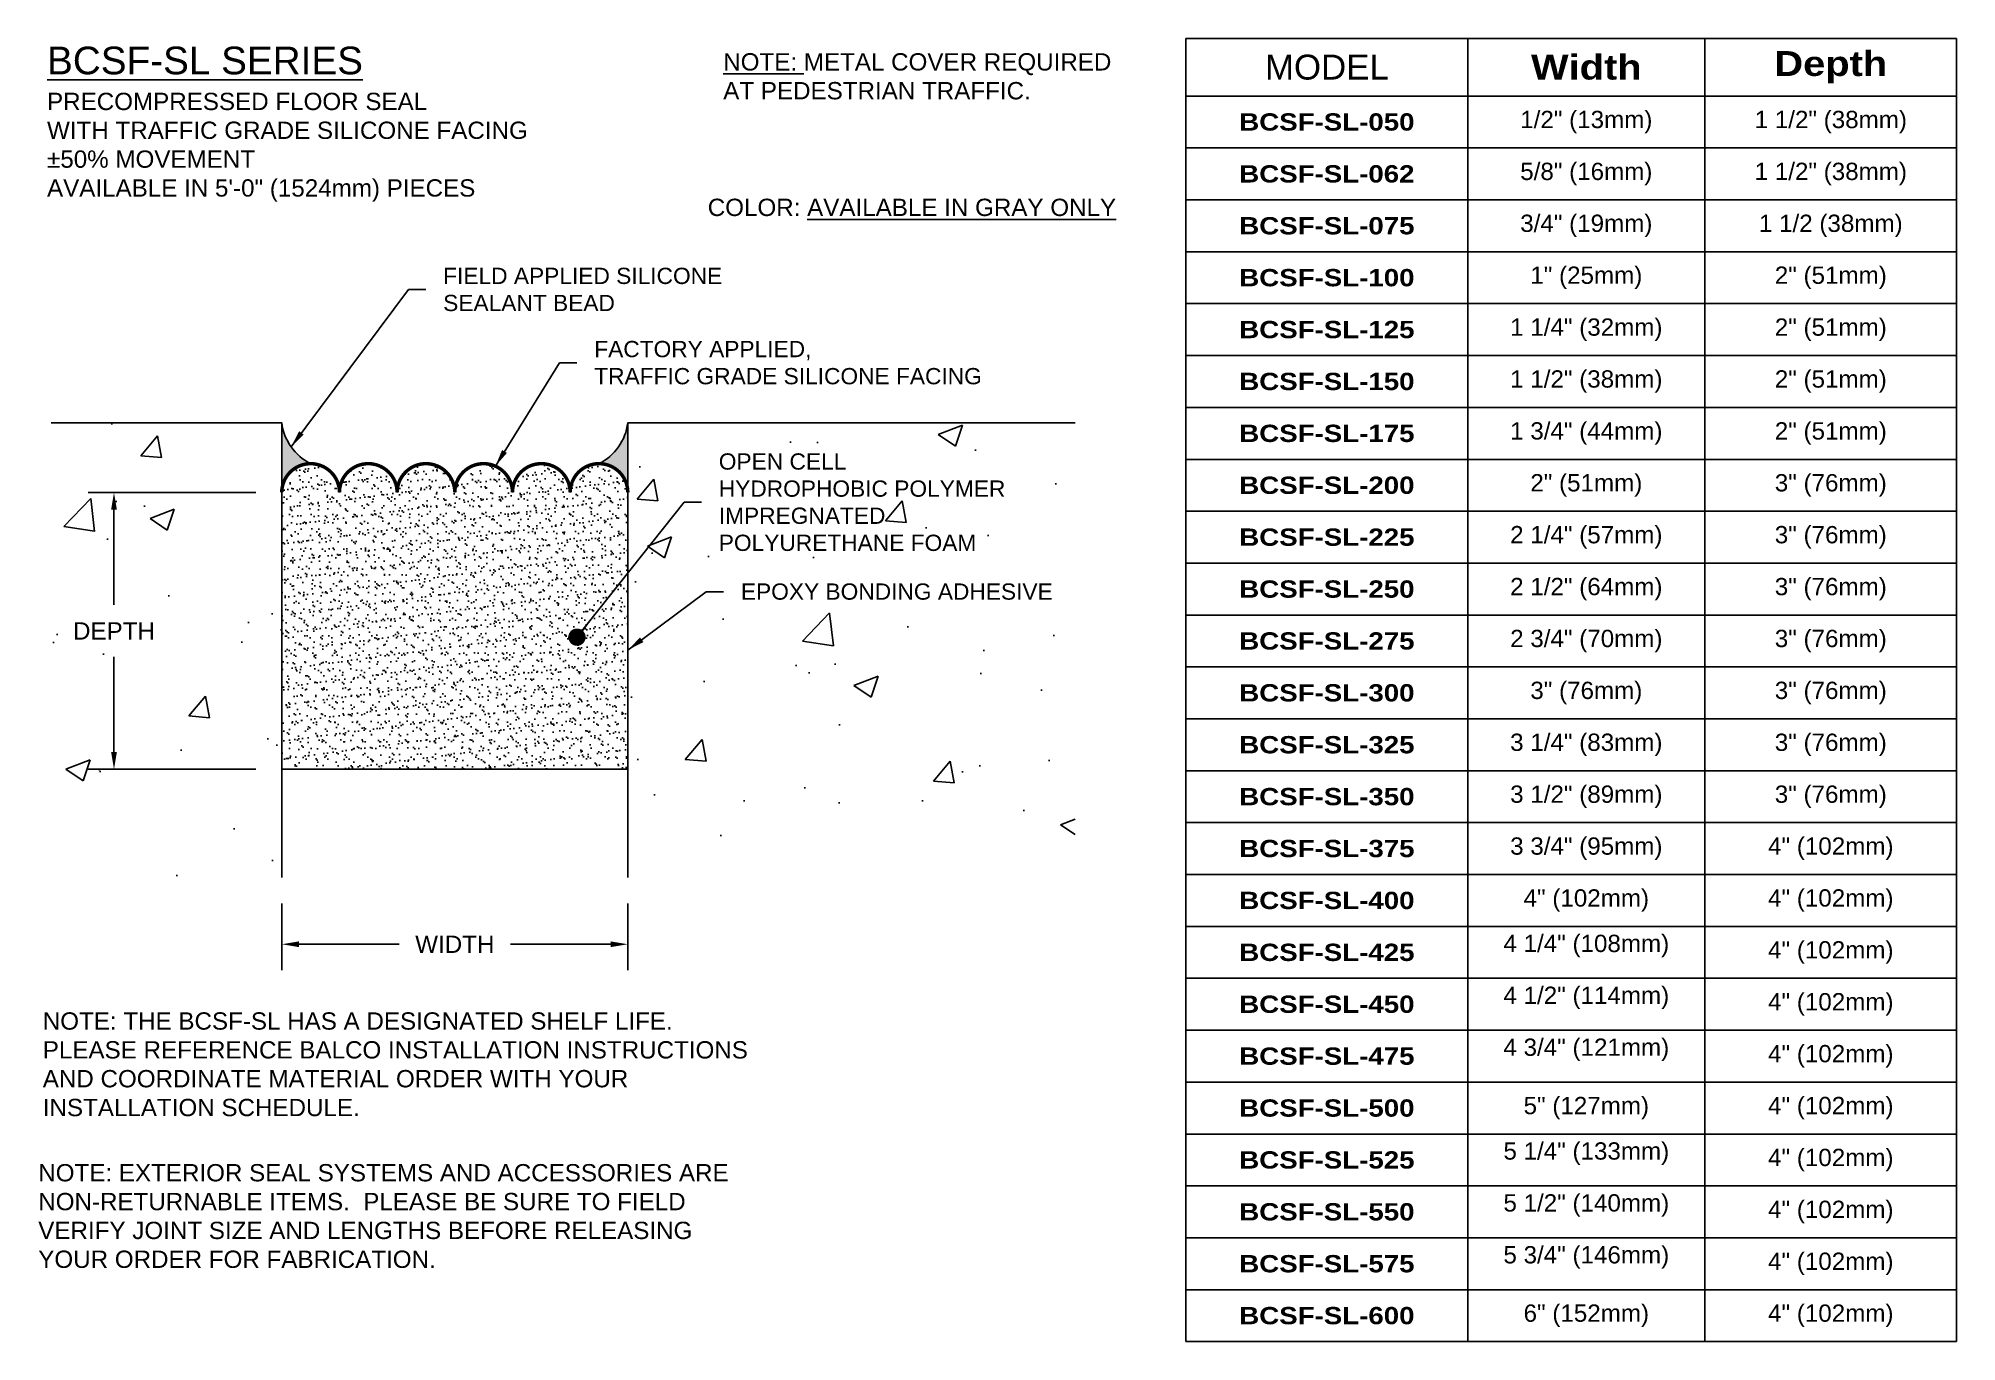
# Model space of a CAD drawing. Header units: inches. Extents: x 5.5 to 19.4, y -5.7 to 3.7.
import ezdxf

# ---------------------------------------------------------------- set-up
doc = ezdxf.new("R2010")
doc.units = ezdxf.units.IN
doc.header["$MEASUREMENT"] = 0
for name, color, linetype in [('Conditions', 1, 'Continuous'), ('Dimensions', 3, 'Continuous'), ('Fillers', 2, 'Continuous'), ('SEAL', 5, 'Continuous'), ('TABLE', 1, 'Continuous'), ('TEXT', 2, 'Continuous')]:
    doc.layers.add(name, color=color, linetype=linetype)
doc.styles.add('ARIAL', font='arial.ttf')
doc.styles.add('ARIAL BOLD', font='')
doc.styles.add('ARIALBOLD', font='')
doc.styles.get("Standard").update_dxf_attribs({"font": 'arial.ttf'})
doc.styles.get('ARIAL BOLD').set_extended_font_data('Arial Black')
doc.styles.get('ARIALBOLD').set_extended_font_data('Arial Black')
doc.dimstyles.new('Arial', dxfattribs={"dimtxt": 0.125, "dimasz": 0.125, "dimexe": 0.1875, "dimexo": 0.1875, "dimgap": 0.125, "dimtad": 0, "dimtih": 1, "dimtoh": 1, "dimdec": 4, "dimzin": 3, "dimdsep": 46, "dimlunit": 4, "dimtxsty": 'ARIAL', "dimcen": 0.125, "dimadec": 0, "dimazin": 0, "dimtfac": 1, "dimtdec": 4, "dimtofl": 0, "dimtmove": 0, "dimatfit": 3, "dimfxl": 0, "dimfrac": 2, "dimtolj": 1, "dimtzin": 0, "dimarcsym": 0})
pattern_1 = [(50, (3.363, -2.7584), (1.79315, -0.15688), [0.1875, -2.0625]), (355, (3.363, -2.7584), (-0.34688, 1.88048), [0.15, -1.65]), (100.451, (3.5124, -2.7715), (1.44627, 1.7236), [0.15935, -1.75286]), (46.184, (3.363, -2.2584), (2.6681, -0.4138), [0.28125, -3.09375]), (96.636, (3.5853, -2.293), (2.33666, 2.4353), [0.239, -2.6293]), (351.184, (3.363, -2.2584), (2.33665, 2.4353), [0.225, -2.475]), (21, (3.613, -2.3834), (1.49227, -1.00655), [0.1875, -2.0625]), (326, (3.613, -2.3834), (0.6083, 1.81288), [0.15, -1.65]), (71.451, (3.7373, -2.4673), (2.10056, 0.80633), [0.15935, -1.75286]), (37.5, (3.36293, -2.7584), (0.0304, 0.832235), [0, -1.63, 0, -1.675, 0, -1.65625]), (7.5, (3.3629, -2.7584), (0.65767, 0.98603), [0, -0.955, 0, -1.5925, 0, -0.63125]), (327.5, (2.80543, -2.7584), (1.334556, -0.056387), [0, -0.625, 0, -1.95, 0, -2.5875]), (317.5, (2.5554, -2.7584), (1.45797, 0.25026), [0, -0.8125, 0, -1.295, 0, -1.8375])]

# ---------------------------------------------------------------- blocks, each defined once
blk = doc.blocks.new('*D7')
at = {"layer": 'Defpoints', "color": 0}
for p in [(7.275, -2.358), (9.775, -2.358), (9.775, -2.84)]:
    blk.add_point(p, dxfattribs=at)
at = {"layer": 'Dimensions', "color": 0, "lineweight": -2}
for p, q in [((7.275, -2.545), (7.275, -3.028)), ((9.775, -2.545), (9.775, -3.028)), ((7.4, -2.84), (8.122, -2.84)), ((9.65, -2.84), (8.928, -2.84))]:
    blk.add_line(p, q, dxfattribs=at)
at = {"layer": 'Dimensions', "color": 0}
for points in [[(7.4, -2.819), (7.4, -2.861), (7.275, -2.84)], [(9.65, -2.819), (9.65, -2.861), (9.775, -2.84)]]:
    blk.add_solid(points, dxfattribs=at)
at = {"layer": 'Dimensions', "color": 0, "insert": (8.525, -2.84), "char_height": 0.125, "attachment_point": 5, "style": 'ARIAL'}
blk.add_mtext('\\A1;WIDTH', dxfattribs=at)
blk = doc.blocks.new('*T8')
at = {"layer": 'TABLE', "color": 0, "linetype": 'ByBlock', "lineweight": -2}
for p, q in [((0, 0), (5.567, 0)), ((0, 0), (0, -9.417)), ((2.036, 0), (2.036, -9.417)), ((3.748, 0), (3.748, -9.417)), ((5.567, 0), (5.567, -9.417)), ((0, -0.417), (5.567, -0.417)), ((0, -0.792), (5.567, -0.792)), ((0, -1.167), (5.567, -1.167)), ((0, -1.542), (5.567, -1.542)), ((0, -1.917), (5.567, -1.917)), ((0, -2.292), (5.567, -2.292)), ((0, -2.667), (5.567, -2.667)), ((0, -3.042), (5.567, -3.042)), ((0, -3.417), (5.567, -3.417)), ((0, -3.792), (5.567, -3.792)), ((0, -4.167), (5.567, -4.167)), ((0, -4.542), (5.567, -4.542)), ((0, -4.917), (5.567, -4.917)), ((0, -5.292), (5.567, -5.292)), ((0, -5.667), (5.567, -5.667)), ((0, -6.042), (5.567, -6.042)), ((0, -6.417), (5.567, -6.417)), ((0, -6.792), (5.567, -6.792)), ((0, -7.167), (5.567, -7.167)), ((0, -7.542), (5.567, -7.542)), ((0, -7.917), (5.567, -7.917)), ((0, -8.292), (5.567, -8.292)), ((0, -8.667), (5.567, -8.667)), ((0, -9.042), (5.567, -9.042)), ((0, -9.417), (5.567, -9.417))]:
    blk.add_line(p, q, dxfattribs=at)
at = {"layer": 'TABLE', "color": 2}
for s, insert, char_height, width, attachment_point, style in [('MODEL', (1.018, -0.209), 0.18, 1.9155, 5, 'ARIAL'), ('Width ', (2.892, -0.209), 0.18, 1.59261, 5, 'ARIALBOLD'), ('Depth', (4.658, -0.209), 0.18, 1.69891, 5, 'ARIALBOLD'), ('BCSF-SL-050', (1.018, -0.605), 0.125, 1.9155, 5, 'ARIALBOLD'), ('1/2" (13mm)', (2.892, -0.605), 0.125, 1.59261, 5, 'ARIAL'), ('1 1/2" (38mm)', (4.658, -0.605), 0.125, 1.69891, 5, 'ARIAL'), ('BCSF-SL-062', (1.018, -0.98), 0.125, 1.9155, 5, 'ARIALBOLD'), ('5/8" (16mm)', (2.892, -0.98), 0.125, 1.59261, 5, 'ARIAL'), ('1 1/2" (38mm)', (4.658, -0.98), 0.125, 1.69891, 5, 'ARIAL'), ('BCSF-SL-075', (1.018, -1.355), 0.125, 1.9155, 5, 'ARIALBOLD'), ('3/4" (19mm)', (2.892, -1.355), 0.125, 1.59261, 5, 'ARIAL'), ('1 1/2 (38mm)', (4.658, -1.355), 0.125, 1.69891, 5, 'ARIAL'), ('1" (25mm)', (2.892, -1.73), 0.125, 1.59261, 5, 'ARIAL'), ('2" (51mm)', (4.658, -1.73), 0.125, 1.69891, 5, 'ARIAL'), ('BCSF-SL-100', (1.018, -1.73), 0.125, 1.9155, 5, 'ARIAL BOLD'), ('BCSF-SL-125', (1.018, -2.105), 0.125, 1.9155, 5, 'ARIAL BOLD'), ('1 1/4" (32mm)', (2.892, -2.105), 0.125, 1.59261, 5, 'ARIAL'), ('2" (51mm)', (4.658, -2.105), 0.125, 1.69891, 5, 'ARIAL'), ('BCSF-SL-150', (1.018, -2.48), 0.125, 1.9155, 5, 'ARIAL BOLD'), ('1 1/2" (38mm)', (2.892, -2.48), 0.125, 1.59261, 5, 'ARIAL'), ('2" (51mm)', (4.658, -2.48), 0.125, 1.69891, 5, 'ARIAL'), ('1 3/4" (44mm)', (2.892, -2.855), 0.125, 1.59261, 5, 'ARIAL'), ('2" (51mm)', (4.658, -2.855), 0.125, 1.69891, 5, 'ARIAL'), ('BCSF-SL-175', (1.018, -2.855), 0.125, 1.9155, 5, 'ARIAL BOLD'), ('BCSF-SL-200', (1.018, -3.23), 0.125, 1.9155, 5, 'ARIAL BOLD'), ('2" (51mm)', (2.892, -3.23), 0.125, 1.59261, 5, 'ARIAL'), ('3" (76mm)', (4.658, -3.23), 0.125, 1.69891, 5, 'ARIAL'), ('BCSF-SL-225', (1.018, -3.605), 0.125, 1.9155, 5, 'ARIAL BOLD'), ('2 1/4" (57mm)', (2.892, -3.605), 0.125, 1.59261, 5, 'ARIAL'), ('3" (76mm)', (4.658, -3.605), 0.125, 1.69891, 5, 'ARIAL'), ('BCSF-SL-250', (1.018, -3.98), 0.125, 1.9155, 5, 'ARIAL BOLD'), ('2 1/2" (64mm)', (2.892, -3.98), 0.125, 1.59261, 5, 'ARIAL'), ('3" (76mm)', (4.658, -3.98), 0.125, 1.69891, 5, 'ARIAL'), ('BCSF-SL-275', (1.018, -4.355), 0.125, 1.9155, 5, 'ARIAL BOLD'), ('2 3/4" (70mm)', (2.892, -4.355), 0.125, 1.59261, 5, 'ARIAL'), ('3" (76mm)', (4.658, -4.355), 0.125, 1.69891, 5, 'ARIAL'), ('BCSF-SL-300', (1.018, -4.73), 0.125, 1.9155, 5, 'ARIAL BOLD'), ('3" (76mm)', (2.892, -4.73), 0.125, 1.59261, 5, 'ARIAL'), ('3" (76mm)', (4.658, -4.73), 0.125, 1.69891, 5, 'ARIAL'), ('BCSF-SL-325', (1.018, -5.105), 0.125, 1.9155, 5, 'ARIAL BOLD'), ('3 1/4" (83mm)', (2.892, -5.105), 0.125, 1.59261, 5, 'ARIAL'), ('3" (76mm)', (4.658, -5.105), 0.125, 1.69891, 5, 'ARIAL'), ('3 1/2" (89mm)', (2.892, -5.48), 0.125, 1.59261, 5, 'ARIAL'), ('3" (76mm)', (4.658, -5.48), 0.125, 1.69891, 5, 'ARIAL'), ('BCSF-SL-350', (1.018, -5.48), 0.125, 1.9155, 5, 'ARIAL BOLD'), ('BCSF-SL-375', (1.018, -5.855), 0.125, 1.9155, 5, 'ARIAL BOLD'), ('3 3/4" (95mm)', (2.892, -5.855), 0.125, 1.59261, 5, 'ARIAL'), ('4" (102mm)', (4.658, -5.855), 0.125, 1.69891, 5, 'ARIAL'), ('BCSF-SL-400', (1.018, -6.23), 0.125, 1.9155, 5, 'ARIAL BOLD'), ('4" (102mm)', (2.892, -6.23), 0.125, 1.59261, 5, 'ARIAL'), ('4" (102mm)', (4.658, -6.23), 0.125, 1.69891, 5, 'ARIAL'), ('4 1/4" (108mm)', (2.892, -6.477), 0.125, 1.59261, 2, 'ARIAL'), ('BCSF-SL-425', (1.018, -6.605), 0.125, 1.9155, 5, 'ARIAL BOLD'), ('4" (102mm)', (4.658, -6.605), 0.125, 1.69891, 5, 'ARIAL'), ('BCSF-SL-450', (1.018, -6.98), 0.125, 1.9155, 5, 'ARIAL BOLD'), ('4 1/2" (114mm)', (2.892, -6.852), 0.125, 1.59261, 2, 'ARIAL'), ('4" (102mm)', (4.658, -6.98), 0.125, 1.69891, 5, 'ARIAL'), ('BCSF-SL-475', (1.018, -7.355), 0.125, 1.9155, 5, 'ARIAL BOLD'), ('4 3/4" (121mm)', (2.892, -7.227), 0.125, 1.59261, 2, 'ARIAL'), ('4" (102mm)', (4.658, -7.355), 0.125, 1.69891, 5, 'ARIAL'), ('BCSF-SL-500', (1.018, -7.73), 0.125, 1.9155, 5, 'ARIAL BOLD'), ('5" (127mm)', (2.892, -7.73), 0.125, 1.59261, 5, 'ARIAL'), ('4" (102mm)', (4.658, -7.73), 0.125, 1.69891, 5, 'ARIAL'), ('5 1/4" (133mm)', (2.892, -7.977), 0.125, 1.59261, 2, 'ARIAL'), ('4" (102mm)', (4.658, -8.105), 0.125, 1.69891, 5, 'ARIAL'), ('BCSF-SL-525', (1.018, -8.105), 0.125, 1.9155, 5, 'ARIAL BOLD'), ('BCSF-SL-550', (1.018, -8.48), 0.125, 1.9155, 5, 'ARIAL BOLD'), ('5 1/2" (140mm)', (2.892, -8.352), 0.125, 1.59261, 2, 'ARIAL'), ('4" (102mm)', (4.658, -8.48), 0.125, 1.69891, 5, 'ARIAL'), ('5 3/4" (146mm)', (2.892, -8.727), 0.125, 1.59261, 2, 'ARIAL'), ('BCSF-SL-575', (1.018, -8.855), 0.125, 1.9155, 5, 'ARIAL BOLD'), ('4" (102mm)', (4.658, -8.855), 0.125, 1.69891, 5, 'ARIAL'), ('6" (152mm)', (2.892, -9.23), 0.125, 1.59261, 5, 'ARIAL'), ('4" (102mm)', (4.658, -9.23), 0.125, 1.69891, 5, 'ARIAL'), ('BCSF-SL-600', (1.018, -9.23), 0.125, 1.9155, 5, 'ARIAL BOLD')]:
    blk.add_mtext(s, dxfattribs=dict(at, insert=insert, char_height=char_height, width=width, attachment_point=attachment_point, style=style))
blk = doc.blocks.new('*D9')
at = {"layer": 'Defpoints', "color": 0}
for p in [(7.275, 0.424), (6.063, -1.576), (7.275, -1.576)]:
    blk.add_point(p, dxfattribs=at)
at = {"layer": 'Dimensions', "color": 0, "lineweight": -2}
for p, q in [((7.087, 0.424), (5.876, 0.424)), ((6.063, 0.299), (6.063, -0.388)), ((6.063, -1.451), (6.063, -0.763)), ((7.087, -1.576), (5.876, -1.576))]:
    blk.add_line(p, q, dxfattribs=at)
at = {"layer": 'Dimensions', "color": 0}
for points in [[(6.042, 0.299), (6.084, 0.299), (6.063, 0.424)], [(6.042, -1.451), (6.084, -1.451), (6.063, -1.576)]]:
    blk.add_solid(points, dxfattribs=at)
at = {"layer": 'Dimensions', "color": 0, "insert": (6.063, -0.576), "char_height": 0.125, "attachment_point": 5, "style": 'ARIAL'}
blk.add_mtext('\\A1;DEPTH', dxfattribs=at)

msp = doc.modelspace()

# ---------------------------------------------------------------- hatches: boundary and pattern name
at = {"layer": 'Conditions'}
h = msp.add_hatch(dxfattribs=at)
h.set_pattern_fill('AR-CONC', color=256, scale=0.25, style=0)
h.set_pattern_definition(pattern_1)
h.paths.add_polyline_path([(7.27474, 0.92845), (5.61031, 0.92845), (5.61031, -2.35758), (7.27474, -2.35758)])
h = msp.add_hatch(dxfattribs=at)
h.set_pattern_fill('AR-CONC', color=256, scale=0.25, style=0)
h.set_pattern_definition(pattern_1)
h.paths.add_polyline_path([(13.00636, 0.92845), (9.77474, 0.92845), (9.77474, 0.42519, -0.00219089), (9.77474, 0.42336), (9.77474, -2.35758), (13.00636, -2.35758)])
h.paths.add_polyline_path([(10.40222, 0.5427), (12.41367, 0.5427), (12.41367, 0.16452), (10.40222, 0.16452)], flags=24)
at = {"layer": 'Fillers'}
h = msp.add_hatch(color=256, dxfattribs=at)
h.paths.add_polyline_path([(9.77474, 0.92845, -0.24831318), (9.56641, 0.63261, -0.41293075), (9.77474, 0.42519)])
h.paths.add_polyline_path([(7.27474, 0.92845), (7.27474, 0.42427, -0.41421075), (7.48307, 0.63261, -0.24831318)])
at = {"layer": 'SEAL'}
h = msp.add_hatch(dxfattribs=at)
h.set_pattern_fill('AR-SAND', color=256, scale=0.05, style=0)
h.paths.add_polyline_path([(9.77474, 0.42519, 0.99781151), (9.35807, 0.42427, 0.9999976), (8.94141, 0.42427, 1.00109605), (8.52474, 0.42382, 1.00109605), (8.10807, 0.42427, 1), (7.69141, 0.42427, 1), (7.27474, 0.42427), (7.27474, -1.57573), (9.77474, -1.57573)])

# ---------------------------------------------------------------- linework, layer by layer
at = {"layer": 'Conditions'}
for points in [[(7.27474, -2.35758), (7.27474, 0.92845), (5.61031, 0.92845)], [(9.77474, -2.35758), (9.77474, 0.92845), (13.00636, 0.92845)]]:
    msp.add_lwpolyline(points, dxfattribs=at)
at = {"layer": 'Fillers'}
for centre, start, end in [((7.65839, 0.97734), 187.262386, 243.043366), ((9.39108, 0.97734), 296.956634, 352.737614)]:
    msp.add_arc(centre, 0.38676, start, end, dxfattribs=at)
at = {"layer": 'SEAL'}
for p, q in [((7.27474, 0.42427), (7.27474, -1.57573)), ((9.77474, -1.57573), (9.77474, 0.42427)), ((7.27474, -1.57573), (9.77474, -1.57573))]:
    msp.add_line(p, q, dxfattribs=at)
at = {"layer": 'SEAL', "const_width": 0.025}
for points in [[(7.69141, 0.42427, 1), (7.27474, 0.42427)], [(8.10807, 0.42427, 1), (7.69141, 0.42427)], [(8.52474, 0.42427, 1), (8.10807, 0.42427)], [(8.94141, 0.42427, 1), (8.52474, 0.42427)], [(9.35807, 0.42427, 1), (8.94141, 0.42427)], [(9.77474, 0.42427, 1), (9.35807, 0.42427)]]:
    msp.add_lwpolyline(points, format="xyb", dxfattribs=at)
at = {"layer": 'SEAL'}
for centre in [(7.48307, 0.42427), (7.89974, 0.42427), (8.31641, 0.42427), (8.73307, 0.42427), (9.14974, 0.42427), (9.56641, 0.42427)]:
    msp.add_arc(centre, 0.20833, 0, 180, dxfattribs=at)

# ---------------------------------------------------------------- block references
msp.add_blockref('*T8', (13.80626, 3.70574))

# ---------------------------------------------------------------- texts
at = {"layer": 'TEXT', "style": 'ARIAL'}
for s, insert, char_height, width, attachment_point in [('{\\LBCSF-SL SERIES\\P\\H0.625x;\\lPRECOMPRESSED FLOOR SEAL\\PWITH TRAFFIC GRADE SILICONE FACING\\P%%P50% MOVEMENT\\PAVAILABLE IN 5\'-0" (1524mm) PIECES}', (5.57933, 3.64588), 0.2, 5.1124377, 1), ('OPEN CELL\\PHYDROPHOBIC POLYMER IMPREGNATED\\PPOLYURETHANE FOAM', (10.4316, 0.35361), 0.1175, 2.4333453, 4), ('NOTE: THE BCSF-SL HAS A DESIGNATED SHELF LIFE.  PLEASE REFERENCE BALCO INSTALLATION INSTRUCTIONS AND COORDINATE MATERIAL ORDER WITH YOUR INSTALLATION SCHEDULE.', (5.54843, -3.33205), 0.125, 5.2550451, 1), ('NOTE: EXTERIOR SEAL SYSTEMS AND ACCESSORIES ARE NON-RETURNABLE ITEMS.  PLEASE BE SURE TO FIELD VERIFY JOINT SIZE AND LENGTHS BEFORE RELEASING YOUR ORDER FOR FABRICATION.', (5.5159, -4.42845), 0.125, 5.1171905, 1)]:
    msp.add_mtext(s, dxfattribs=dict(at, insert=insert, char_height=char_height, width=width, attachment_point=attachment_point))
at = {"layer": 'TEXT', "char_height": 0.125, "attachment_point": 1}
for s, insert, width in [('{\\LNOTE:} METAL COVER REQUIRED AT PEDESTRIAN TRAFFIC.', (10.46377, 3.59845), 2.9692846), ('COLOR: {\\LAVAILABLE IN GRAY ONLY}', (10.35191, 2.54707), 4.4589466)]:
    msp.add_mtext(s, dxfattribs=dict(at, insert=insert, width=width))
at = {"layer": 'TEXT', "char_height": 0.1175, "attachment_point": 4, "style": 'ARIAL'}
for s, insert in [('FIELD APPLIED SILICONE\\PSEALANT BEAD', (8.44082, 1.8908)), ('FACTORY APPLIED,\\PTRAFFIC GRADE SILICONE FACING', (9.53217, 1.36198)), ('EPOXY BONDING ADHESIVE', (10.59123, -0.29243))]:
    msp.add_mtext(s, dxfattribs=dict(at, insert=insert))

# ---------------------------------------------------------------- dimensions: what is measured, and where the dimension line sits
at = {"layer": 'Dimensions'}
dim = msp.add_linear_dim(base=(6.06314, -1.57573), p1=(7.27474, 0.42427), p2=(7.27474, -1.57573), angle=90, text='DEPTH', dimstyle='Arial', override={"dimpost": '\\X'}, dxfattribs=at)
dim.commit()
dim.dimension.update_dxf_attribs({"geometry": '*D9', "text_midpoint": (6.06314, -0.57573)})
dim = msp.add_linear_dim(base=(9.77474, -2.84007), p1=(7.27474, -2.35758), p2=(9.77474, -2.35758), text='WIDTH', dimstyle='Arial', override={"dimpost": '\\X'}, dxfattribs=at)
dim.commit()
dim.dimension.update_dxf_attribs({"geometry": '*D7', "text_midpoint": (8.52474, -2.84007)})

# ---------------------------------------------------------------- leaders
at = {"layer": 'TEXT', "annotation_type": 0, "has_hookline": 1, "hookline_direction": 0}
for points, override, text_width in [([(7.34217, 0.75466), (8.19082, 1.8908), (8.31582, 1.8908)], {"dimgap": 0.125, "dimtad": 0}, 1.99373), ([(8.81789, 0.61456), (9.28217, 1.36198), (9.40717, 1.36198)], {"dimgap": 0.125, "dimtad": 0}, 2.78578), ([(9.40742, -0.62102), (10.1816, 0.35361), (10.3066, 0.35361)], {"dimgap": 0.125, "dimtad": 0, "dimldrblk": 'Dot'}, 2.05521), ([(9.77474, -0.71456), (10.34123, -0.29243), (10.46623, -0.29243)], {"dimgap": 0.125, "dimtad": 0}, 2.23122)]:
    msp.add_leader(points, dimstyle='Arial', override=override, dxfattribs=dict(at, text_width=text_width))

doc.saveas('drawing.dxf')
